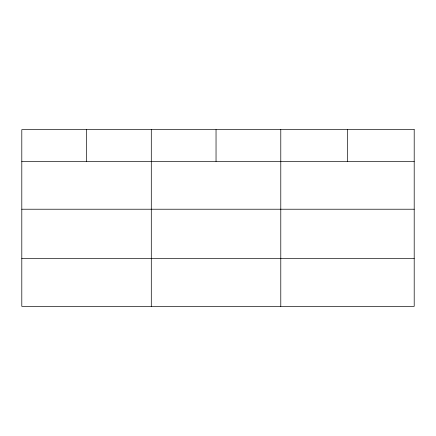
<?xml version="1.0" encoding="UTF-8"?>
<svg xmlns="http://www.w3.org/2000/svg" width="436" height="436" viewBox="0 0 436 436"><rect width="100%" height="100%" fill="white"/><g stroke="black" fill="none" stroke-linecap="round" stroke-linejoin="round"><path stroke-width="0.65" d="M21.8 161.369L414.2 161.369M21.8 209.22L414.2 209.22M21.8 258.515L414.2 258.515M347.492 129.634L347.492 161.369M280.784 129.634L280.784 306.366M216.038 129.634L216.038 161.369M151.292 129.634L151.292 306.366M86.546 129.634L86.546 161.369M414.2 129.634L21.8 129.634L21.8 306.366L414.2 306.366L414.2 129.634"/></g></svg>
